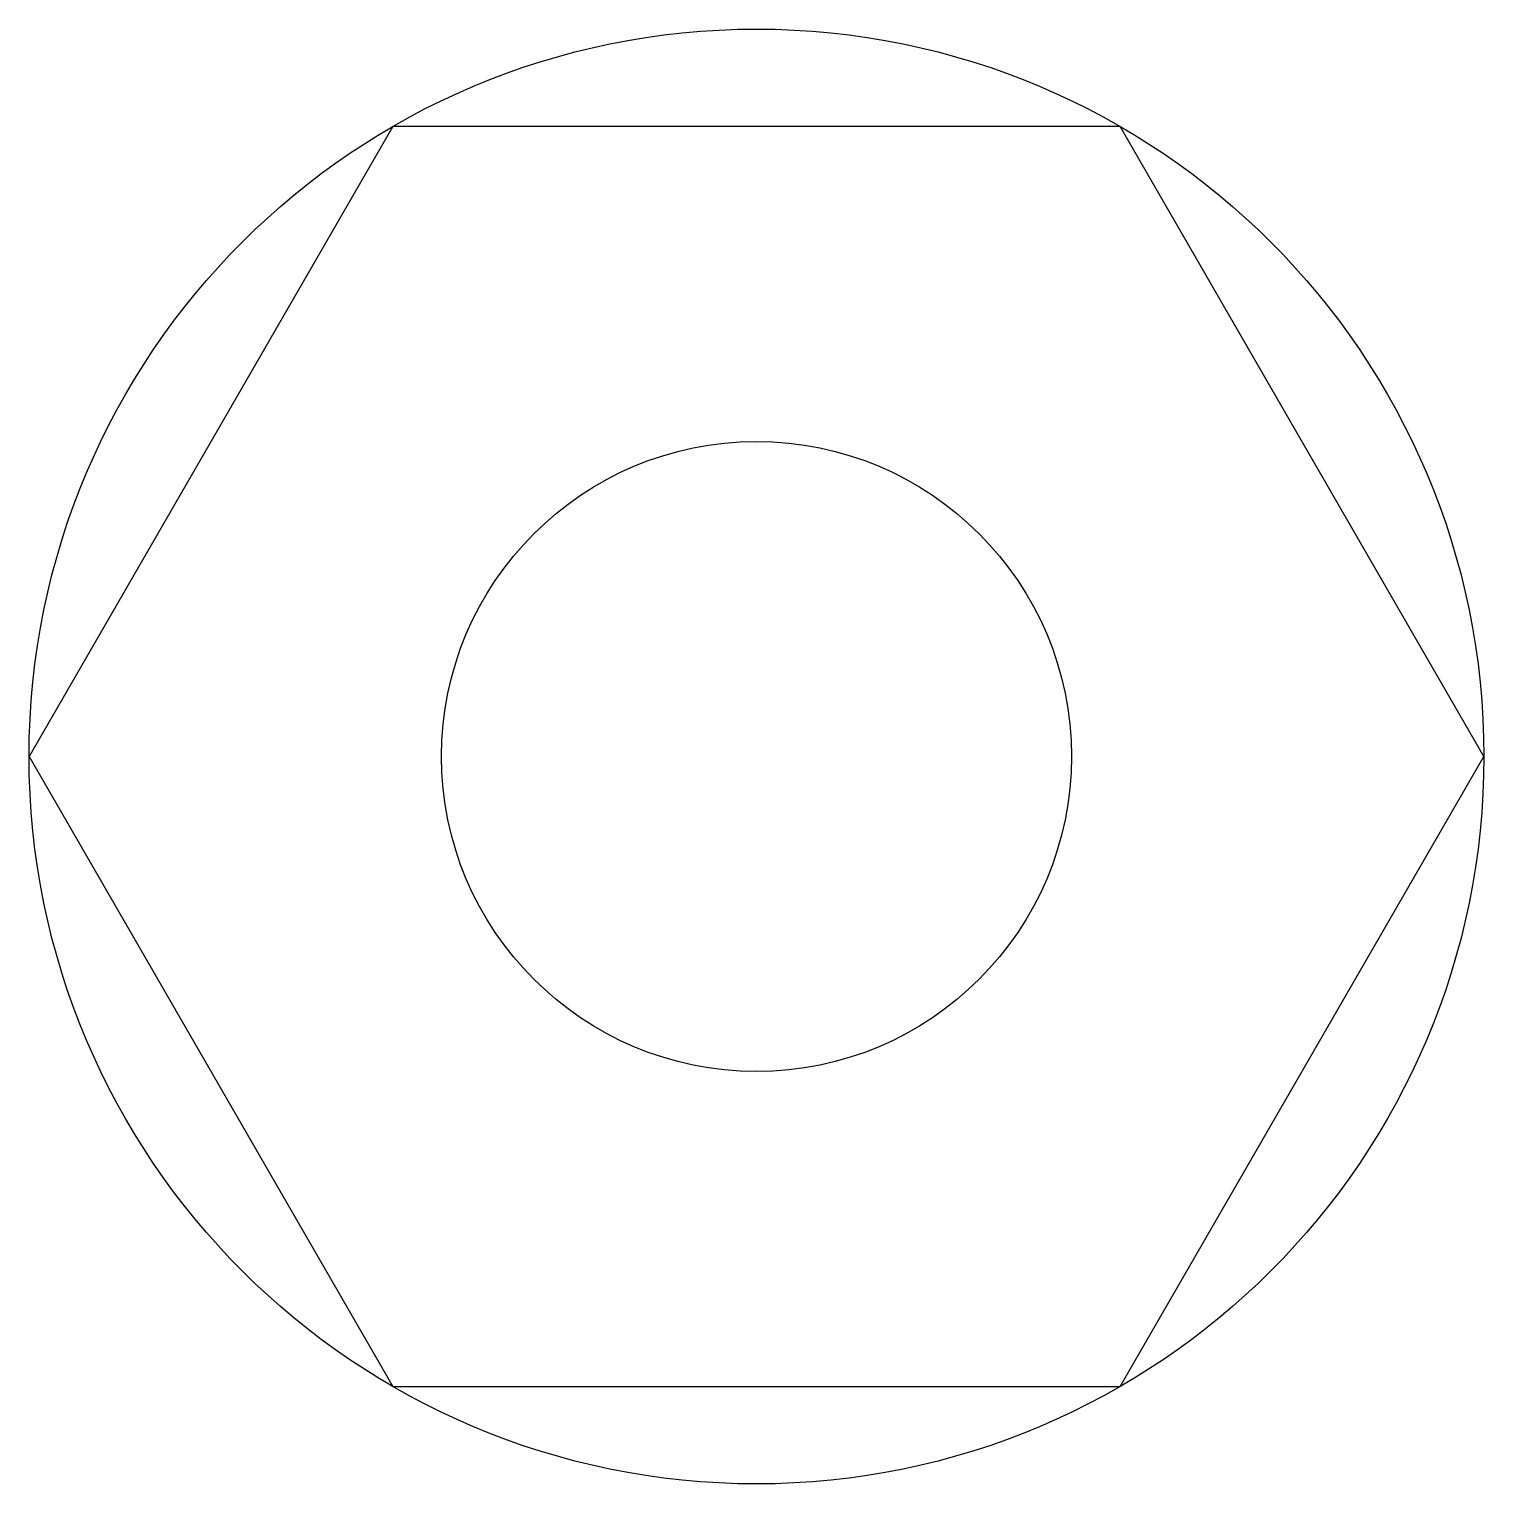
# Model space of a CAD drawing. Header units: millimetres. Extents: x 1489 to 3578, y 1366 to 3581.
# Drawn here: x 3416.6 to 3578.3, y 3419.2 to 3580.9 of the extents above.
import ezdxf

# ---------------------------------------------------------------- set-up
doc = ezdxf.new("R2010")
doc.units = ezdxf.units.MM

msp = doc.modelspace()

# ---------------------------------------------------------------- linework, layer by layer
msp.add_lwpolyline([(3457.05, 3570.03), (3416.63, 3500.03), (3457.05, 3430.03), (3537.88, 3430.03), (3578.29, 3500.03), (3537.88, 3570.03)], close=True)
msp.add_lwpolyline([(3457.05, 3570.03), (3416.63, 3500.03), (3457.05, 3430.03), (3537.88, 3430.03), (3578.29, 3500.03), (3537.88, 3570.03)], close=True)
for radius in [80.83, 80.83, 35, 35]:
    msp.add_circle((3497.46, 3500.03), radius)

doc.saveas('drawing.dxf')
